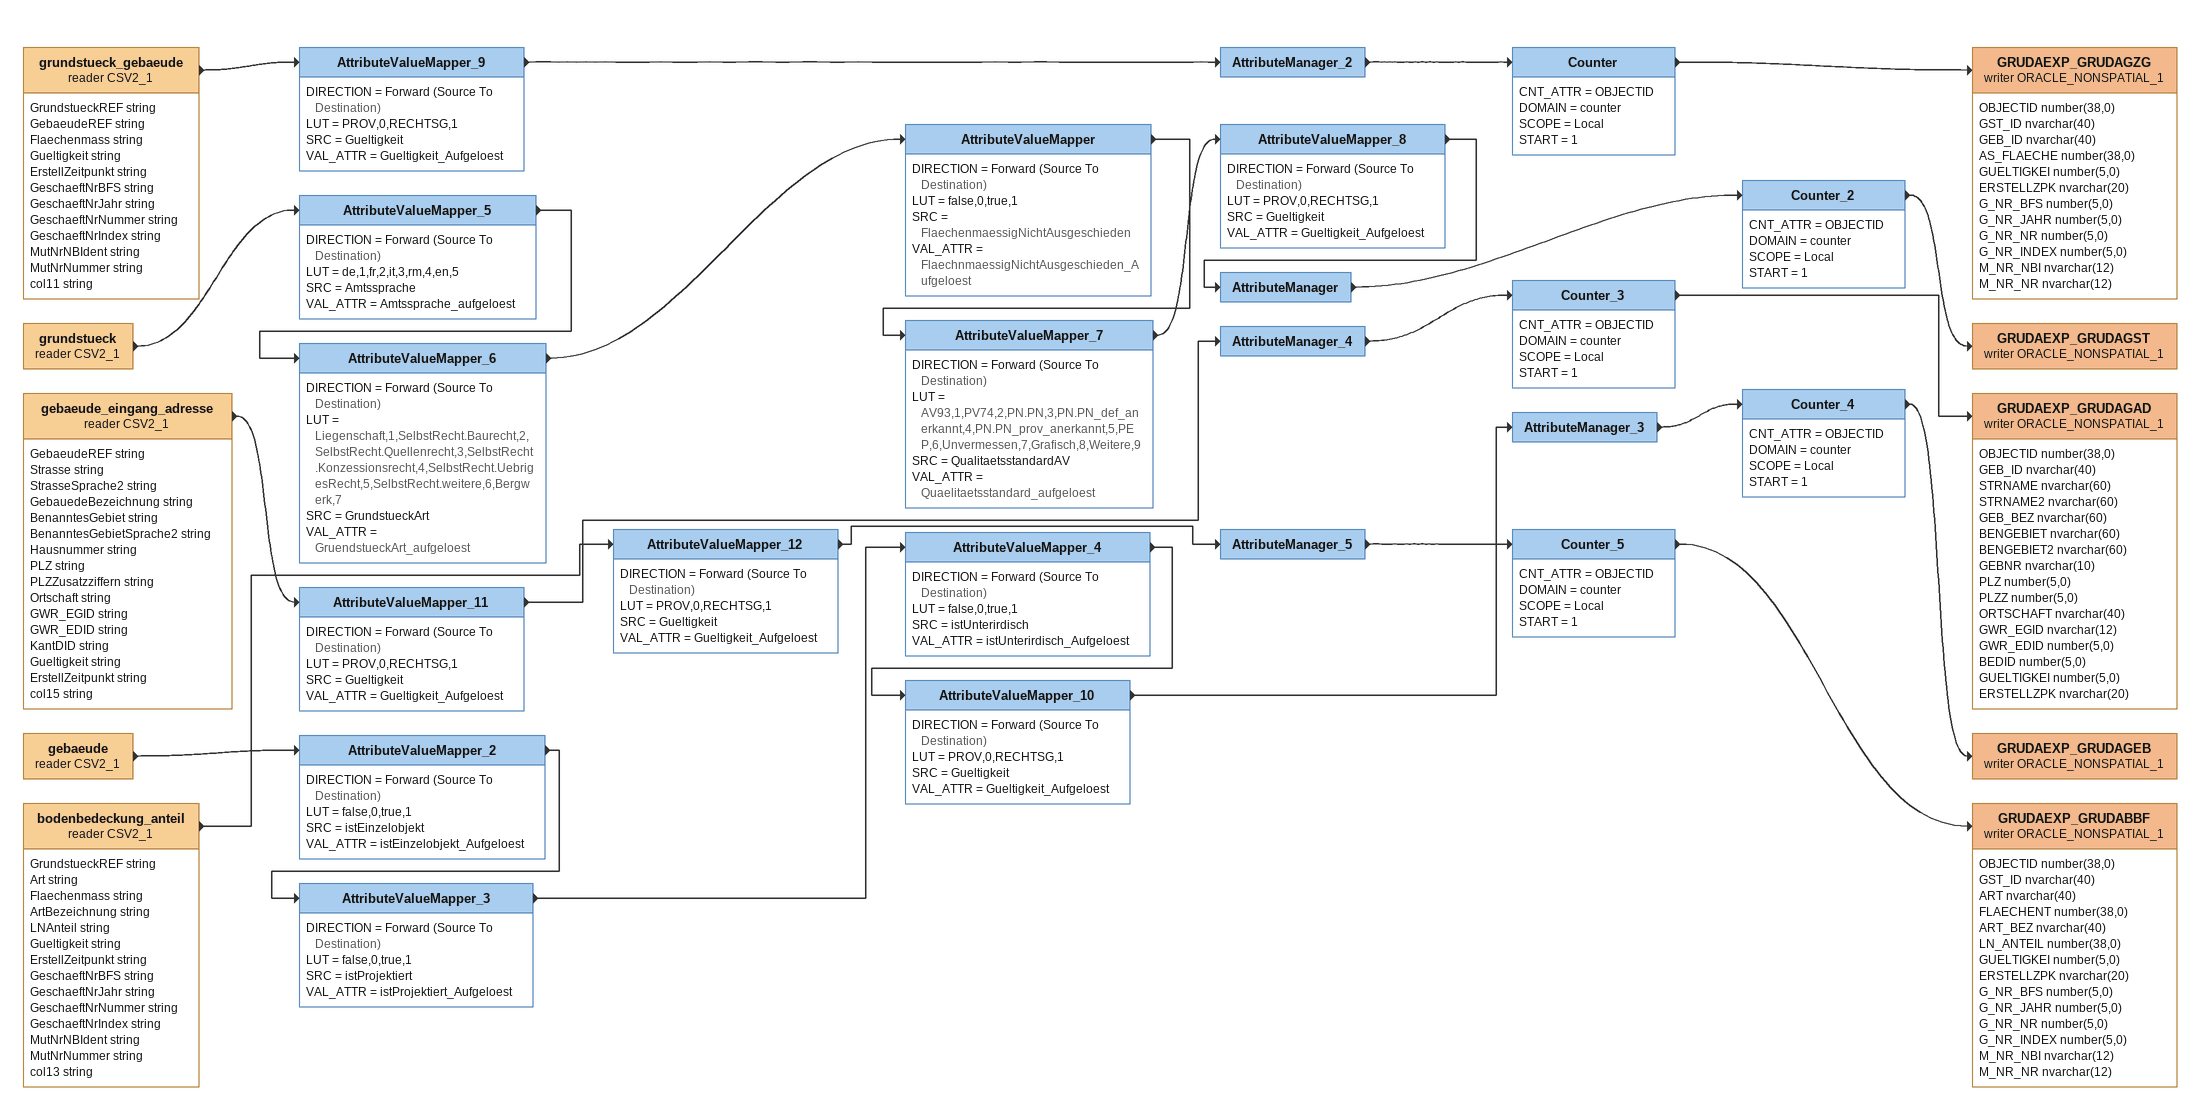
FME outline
grundstueck_gebaeude (reader CSV2_1)
    attributes: GrundstueckREF string, GebaeudeREF string, Flaechenmass string, Gueltigkeit string, ErstellZeitpunkt string, GeschaeftNrBFS string, GeschaeftNrJahr string, GeschaeftNrNummer string, GeschaeftNrIndex string, MutNrNBIdent string, MutNrNummer string, col11 string
    -> AttributeValueMapper_9
AttributeValueMapper_9
    DIRECTION = Forward (Source To Destination)
    LUT = PROV,0,RECHTSG,1
    SRC = Gueltigkeit
    VAL_ATTR = Gueltigkeit_Aufgeloest
    -> AttributeManager_2
AttributeManager_2
    -> Counter
Counter
    CNT_ATTR = OBJECTID
    DOMAIN = counter
    SCOPE = Local
    START = 1
    -> GRUDAEXP_GRUDAGZG (writer ORACLE_NONSPATIAL_1)
GRUDAEXP_GRUDAGZG (writer ORACLE_NONSPATIAL_1)
    attributes: OBJECTID number(38,0), GST_ID nvarchar(40), GEB_ID nvarchar(40), AS_FLAECHE number(38,0), GUELTIGKEI number(5,0), ERSTELLZPK nvarchar(20), G_NR_BFS number(5,0), G_NR_JAHR number(5,0), G_NR_NR number(5,0), G_NR_INDEX number(5,0), M_NR_NBI nvarchar(12), M_NR_NR nvarchar(12)
grundstueck (reader CSV2_1)
    -> AttributeValueMapper_5
AttributeValueMapper_5
    DIRECTION = Forward (Source To Destination)
    LUT = de,1,fr,2,it,3,rm,4,en,5
    SRC = Amtssprache
    VAL_ATTR = Amtssprache_aufgeloest
    -> AttributeValueMapper_6
AttributeValueMapper_6
    DIRECTION = Forward (Source To Destination)
    LUT = Liegenschaft,1,SelbstRecht.Baurecht,2,SelbstRecht.Quellenrecht,3,SelbstRecht.Konzessionsrecht,4,SelbstRecht.UebrigesRecht,5,SelbstRecht.weitere,6,Bergwerk,7
    SRC = GrundstueckArt
    VAL_ATTR = GruendstueckArt_aufgeloest
    -> AttributeValueMapper
AttributeValueMapper
    DIRECTION = Forward (Source To Destination)
    LUT = false,0,true,1
    SRC = FlaechenmaessigNichtAusgeschieden
    VAL_ATTR = FlaechnmaessigNichtAusgeschieden_Aufgeloest
    -> AttributeValueMapper_7
AttributeValueMapper_7
    DIRECTION = Forward (Source To Destination)
    LUT = AV93,1,PV74,2,PN.PN,3,PN.PN_def_anerkannt,4,PN.PN_prov_anerkannt,5,PEP,6,Unvermessen,7,Grafisch,8,Weitere,9
    SRC = QualitaetsstandardAV
    VAL_ATTR = Quaelitaetsstandard_aufgeloest
    -> AttributeValueMapper_8
AttributeValueMapper_8
    DIRECTION = Forward (Source To Destination)
    LUT = PROV,0,RECHTSG,1
    SRC = Gueltigkeit
    VAL_ATTR = Gueltigkeit_Aufgeloest
    -> AttributeManager
AttributeManager
    -> Counter_2
Counter_2
    CNT_ATTR = OBJECTID
    DOMAIN = counter
    SCOPE = Local
    START = 1
    -> GRUDAEXP_GRUDAGST (writer ORACLE_NONSPATIAL_1)
GRUDAEXP_GRUDAGST (writer ORACLE_NONSPATIAL_1)
gebaeude_eingang_adresse (reader CSV2_1)
    attributes: GebaeudeREF string, Strasse string, StrasseSprache2 string, GebauedeBezeichnung string, BenanntesGebiet string, BenanntesGebietSprache2 string, Hausnummer string, PLZ string, PLZZusatzziffern string, Ortschaft string, GWR_EGID string, GWR_EDID string, KantDID string, Gueltigkeit string, ErstellZeitpunkt string, col15 string
    -> AttributeValueMapper_11
AttributeValueMapper_11
    DIRECTION = Forward (Source To Destination)
    LUT = PROV,0,RECHTSG,1
    SRC = Gueltigkeit
    VAL_ATTR = Gueltigkeit_Aufgeloest
    -> AttributeManager_4
AttributeManager_4
    -> Counter_3
Counter_3
    CNT_ATTR = OBJECTID
    DOMAIN = counter
    SCOPE = Local
    START = 1
    -> GRUDAEXP_GRUDAGAD (writer ORACLE_NONSPATIAL_1)
GRUDAEXP_GRUDAGAD (writer ORACLE_NONSPATIAL_1)
    attributes: OBJECTID number(38,0), GEB_ID nvarchar(40), STRNAME nvarchar(60), STRNAME2 nvarchar(60), GEB_BEZ nvarchar(60), BENGEBIET nvarchar(60), BENGEBIET2 nvarchar(60), GEBNR nvarchar(10), PLZ number(5,0), PLZZ number(5,0), ORTSCHAFT nvarchar(40), GWR_EGID nvarchar(12), GWR_EDID number(5,0), BEDID number(5,0), GUELTIGKEI number(5,0), ERSTELLZPK nvarchar(20)
gebaeude (reader CSV2_1)
    -> AttributeValueMapper_2
AttributeValueMapper_2
    DIRECTION = Forward (Source To Destination)
    LUT = false,0,true,1
    SRC = istEinzelobjekt
    VAL_ATTR = istEinzelobjekt_Aufgeloest
    -> AttributeValueMapper_3
AttributeValueMapper_3
    DIRECTION = Forward (Source To Destination)
    LUT = false,0,true,1
    SRC = istProjektiert
    VAL_ATTR = istProjektiert_Aufgeloest
    -> AttributeValueMapper_4
AttributeValueMapper_4
    DIRECTION = Forward (Source To Destination)
    LUT = false,0,true,1
    SRC = istUnterirdisch
    VAL_ATTR = istUnterirdisch_Aufgeloest
    -> AttributeValueMapper_10
AttributeValueMapper_10
    DIRECTION = Forward (Source To Destination)
    LUT = PROV,0,RECHTSG,1
    SRC = Gueltigkeit
    VAL_ATTR = Gueltigkeit_Aufgeloest
    -> AttributeManager_3
AttributeManager_3
    -> Counter_4
Counter_4
    CNT_ATTR = OBJECTID
    DOMAIN = counter
    SCOPE = Local
    START = 1
    -> GRUDAEXP_GRUDAGEB (writer ORACLE_NONSPATIAL_1)
GRUDAEXP_GRUDAGEB (writer ORACLE_NONSPATIAL_1)
bodenbedeckung_anteil (reader CSV2_1)
    attributes: GrundstueckREF string, Art string, Flaechenmass string, ArtBezeichnung string, LNAnteil string, Gueltigkeit string, ErstellZeitpunkt string, GeschaeftNrBFS string, GeschaeftNrJahr string, GeschaeftNrNummer string, GeschaeftNrIndex string, MutNrNBIdent string, MutNrNummer string, col13 string
    -> AttributeValueMapper_12
AttributeValueMapper_12
    DIRECTION = Forward (Source To Destination)
    LUT = PROV,0,RECHTSG,1
    SRC = Gueltigkeit
    VAL_ATTR = Gueltigkeit_Aufgeloest
    -> AttributeManager_5
AttributeManager_5
    -> Counter_5
Counter_5
    CNT_ATTR = OBJECTID
    DOMAIN = counter
    SCOPE = Local
    START = 1
    -> GRUDAEXP_GRUDABBF (writer ORACLE_NONSPATIAL_1)
GRUDAEXP_GRUDABBF (writer ORACLE_NONSPATIAL_1)
    attributes: OBJECTID number(38,0), GST_ID nvarchar(40), ART nvarchar(40), FLAECHENT number(38,0), ART_BEZ nvarchar(40), LN_ANTEIL number(38,0), GUELTIGKEI number(5,0), ERSTELLZPK nvarchar(20), G_NR_BFS number(5,0), G_NR_JAHR number(5,0), G_NR_NR number(5,0), G_NR_INDEX number(5,0), M_NR_NBI nvarchar(12), M_NR_NR nvarchar(12)
